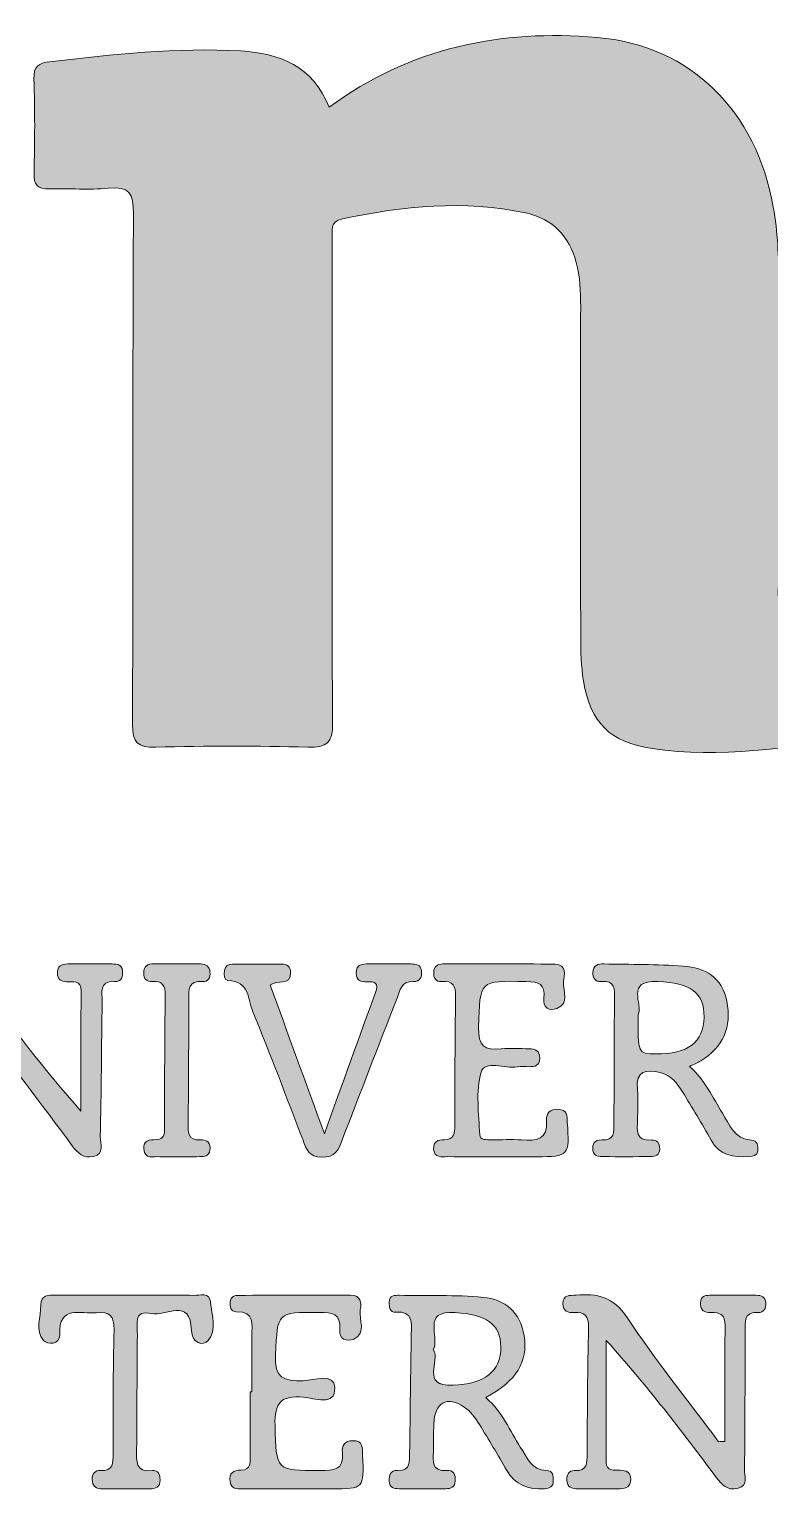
# Model space of a CAD drawing. Header units: centimetres. Extents: x 104.06 to 109.01, y 142.57 to 143.76.
# Drawn here: x 107.689 to 108.143, y 142.619 to 143.515 of the extents above; entities that cross this region are included whole.
import ezdxf

# ---------------------------------------------------------------- set-up
doc = ezdxf.new("R2010")
doc.units = ezdxf.units.CM
doc.header["$MEASUREMENT"] = 0
doc.layers.add('Capa 1', color=7, linetype='Continuous')

# ---------------------------------------------------------------- blocks, each defined once
blk = doc.blocks.new('block 6')
at = {"layer": 'Capa 1', "true_color": 0x000001}
h = blk.add_hatch(color=178, dxfattribs=at)
h.dxf.hatch_style = 2
edge = h.paths.add_edge_path()
edge.add_spline(control_points=[(107.87267, 143.46713), (107.92269, 143.50391), (107.97815, 143.51492), (108.03691, 143.50988), (108.09437, 143.50494), (108.13439, 143.46501), (108.14488, 143.40589), (108.14757, 143.39074), (108.14823, 143.37553), (108.14822, 143.3602), (108.14817, 143.29661), (108.14843, 143.23301), (108.14795, 143.16943), (108.14788, 143.15931), (108.15065, 143.15605), (108.16066, 143.15686), (108.17111, 143.1577), (108.1817, 143.15661), (108.19219, 143.15718), (108.19999, 143.1576), (108.2019, 143.15446), (108.20172, 143.14717), (108.2013, 143.12806), (108.20155, 143.10891), (108.20161, 143.08979), (108.20163, 143.0848), (108.20192, 143.08055), (108.19483, 143.07982), (108.15353, 143.07559), (108.11239, 143.06769), (108.07064, 143.07417), (108.04473, 143.07821), (108.03295, 143.08967), (108.02854, 143.11567), (108.02704, 143.12456), (108.02688, 143.13375), (108.02685, 143.14281), (108.02671, 143.21022), (108.02673, 143.27763), (108.02682, 143.34505), (108.02684, 143.35419), (108.0265, 143.36324), (108.02407, 143.37207), (108.01968, 143.38811), (108.00997, 143.39876), (107.99318, 143.40236), (107.95543, 143.41044), (107.91813, 143.4066), (107.88086, 143.39877), (107.8729, 143.3971), (107.87459, 143.39161), (107.87459, 143.3867), (107.8745, 143.35036), (107.87455, 143.31403), (107.87455, 143.27769), (107.87455, 143.21505), (107.87419, 143.15242), (107.87483, 143.08977), (107.87498, 143.07757), (107.87127, 143.07478), (107.85967, 143.07508), (107.82862, 143.07588), (107.79753, 143.07584), (107.76645, 143.07509), (107.7553, 143.07482), (107.75209, 143.0776), (107.75213, 143.08919), (107.75263, 143.19343), (107.7522, 143.29766), (107.75273, 143.40189), (107.75278, 143.41423), (107.75031, 143.41897), (107.73727, 143.41752), (107.72546, 143.41621), (107.71337, 143.41762), (107.70144, 143.41711), (107.69379, 143.41679), (107.69164, 143.41966), (107.69181, 143.42705), (107.69227, 143.44617), (107.69244, 143.46532), (107.69175, 143.48441), (107.69146, 143.4922), (107.69472, 143.49425), (107.70131, 143.49499), (107.74028, 143.49938), (107.77924, 143.50393), (107.81854, 143.50159), (107.84228, 143.50018), (107.86265, 143.49252), (107.87267, 143.46713)], knot_values=[0, 0, 0, 0, 1, 1, 1, 2, 2, 2, 3, 3, 3, 4, 4, 4, 5, 5, 5, 6, 6, 6, 7, 7, 7, 8, 8, 8, 9, 9, 9, 10, 10, 10, 11, 11, 11, 12, 12, 12, 13, 13, 13, 14, 14, 14, 15, 15, 15, 16, 16, 16, 17, 17, 17, 18, 18, 18, 19, 19, 19, 20, 20, 20, 21, 21, 21, 22, 22, 22, 23, 23, 23, 24, 24, 24, 25, 25, 25, 26, 26, 26, 27, 27, 27, 28, 28, 28, 29, 29, 29, 30, 30, 30, 30], degree=3, periodic=1)
at = {"layer": 'Capa 1', "true_color": 0x0893c0}
h = blk.add_hatch(color=142, dxfattribs=at)
h.dxf.hatch_style = 2
edge = h.paths.add_edge_path()
edge.add_spline(control_points=[(107.6485, 142.9143), (107.6485, 142.89098), (107.64863, 142.86767), (107.64843, 142.84434), (107.64837, 142.83843), (107.64873, 142.83375), (107.6565, 142.8344), (107.66016, 142.83471), (107.66309, 142.8337), (107.66308, 142.82908), (107.66308, 142.82406), (107.65955, 142.82416), (107.65615, 142.82416), (107.64756, 142.82408), (107.63896, 142.82406), (107.63034, 142.82416), (107.62748, 142.82419), (107.62442, 142.82437), (107.6241, 142.8283), (107.62383, 142.83153), (107.625, 142.83438), (107.62855, 142.83426), (107.6373, 142.83396), (107.63692, 142.83968), (107.63692, 142.84571), (107.63693, 142.87057), (107.63692, 142.8954), (107.63738, 142.92025), (107.63751, 142.92749), (107.63686, 142.93257), (107.62773, 142.93139), (107.62339, 142.93085), (107.62178, 142.93356), (107.62214, 142.9376), (107.62244, 142.94126), (107.62493, 142.94207), (107.62811, 142.94221), (107.64055, 142.94275), (107.65134, 142.94282), (107.66001, 142.92979), (107.67796, 142.90292), (107.69819, 142.87757), (107.7206, 142.85209), (107.7206, 142.87658), (107.72054, 142.90107), (107.72065, 142.92556), (107.72067, 142.93257), (107.71565, 142.93108), (107.71163, 142.93132), (107.70832, 142.93152), (107.7063, 142.93281), (107.70616, 142.93643), (107.706, 142.94088), (107.70861, 142.94221), (107.71247, 142.94221), (107.72153, 142.94223), (107.73062, 142.94225), (107.73969, 142.94221), (107.74262, 142.94218), (107.74565, 142.94196), (107.74603, 142.93809), (107.7464, 142.93442), (107.74568, 142.9312), (107.741, 142.93137), (107.73135, 142.93173), (107.73373, 142.92458), (107.73364, 142.91936), (107.73315, 142.89166), (107.73303, 142.86395), (107.73241, 142.83624), (107.73232, 142.83213), (107.73533, 142.82606), (107.72824, 142.82431), (107.72219, 142.82283), (107.71861, 142.82634), (107.71522, 142.83088), (107.69609, 142.85653), (107.67676, 142.88206), (107.6575, 142.90761), (107.65555, 142.91019), (107.65349, 142.91273), (107.65148, 142.91528), (107.6505, 142.91497), (107.64951, 142.91463), (107.6485, 142.9143)], knot_values=[0, 0, 0, 0, 1, 1, 1, 2, 2, 2, 3, 3, 3, 4, 4, 4, 5, 5, 5, 6, 6, 6, 7, 7, 7, 8, 8, 8, 9, 9, 9, 10, 10, 10, 11, 11, 11, 12, 12, 12, 13, 13, 13, 14, 14, 14, 15, 15, 15, 16, 16, 16, 17, 17, 17, 18, 18, 18, 19, 19, 19, 20, 20, 20, 21, 21, 21, 22, 22, 22, 23, 23, 23, 24, 24, 24, 25, 25, 25, 26, 26, 26, 27, 27, 27, 28, 28, 28, 28], degree=3, periodic=1)
at = {"layer": 'Capa 1', "true_color": 0x0394c0}
h = blk.add_hatch(color=142, dxfattribs=at)
h.dxf.hatch_style = 2
edge = h.paths.add_edge_path()
edge.add_spline(control_points=[(107.77898, 142.82408), (107.77565, 142.82408), (107.77229, 142.82383), (107.76899, 142.82414), (107.76517, 142.82451), (107.75956, 142.82219), (107.75901, 142.82889), (107.75853, 142.83438), (107.76284, 142.83441), (107.76679, 142.83461), (107.77259, 142.8349), (107.7717, 142.83935), (107.77172, 142.84302), (107.77189, 142.86969), (107.77186, 142.89637), (107.77223, 142.92304), (107.77232, 142.92911), (107.77055, 142.9319), (107.76426, 142.93142), (107.76079, 142.93114), (107.75905, 142.93322), (107.75901, 142.93663), (107.75895, 142.94097), (107.76151, 142.94231), (107.76543, 142.94228), (107.77495, 142.9422), (107.78448, 142.94225), (107.794, 142.94224), (107.79734, 142.94221), (107.79935, 142.94065), (107.79966, 142.93721), (107.79998, 142.93384), (107.79856, 142.93119), (107.79511, 142.93147), (107.78613, 142.93222), (107.7867, 142.92638), (107.78669, 142.92042), (107.78664, 142.8952), (107.78652, 142.86992), (107.78629, 142.84469), (107.78621, 142.8391), (107.78588, 142.83393), (107.79392, 142.8344), (107.79804, 142.83463), (107.80006, 142.83235), (107.79962, 142.82817), (107.79919, 142.82426), (107.79607, 142.82426), (107.79326, 142.82417), (107.78849, 142.82404), (107.78374, 142.82414), (107.77896, 142.82414), (107.77898, 142.82411), (107.77898, 142.82409), (107.77898, 142.82408)], knot_values=[0, 0, 0, 0, 1, 1, 1, 2, 2, 2, 3, 3, 3, 4, 4, 4, 5, 5, 5, 6, 6, 6, 7, 7, 7, 8, 8, 8, 9, 9, 9, 10, 10, 10, 11, 11, 11, 12, 12, 12, 13, 13, 13, 14, 14, 14, 15, 15, 15, 16, 16, 16, 17, 17, 17, 18, 18, 18, 18], degree=3, periodic=1)
h = blk.add_hatch(color=142, dxfattribs=at)
h.dxf.hatch_style = 2
edge = h.paths.add_edge_path()
edge.add_spline(control_points=[(107.83655, 142.92917), (107.84733, 142.89967), (107.85788, 142.87079), (107.86981, 142.83816), (107.88117, 142.86966), (107.89106, 142.89726), (107.90109, 142.92481), (107.90307, 142.93026), (107.90082, 142.93162), (107.8959, 142.93132), (107.89223, 142.93112), (107.88928, 142.93182), (107.88928, 142.93656), (107.88928, 142.9422), (107.89308, 142.94228), (107.89709, 142.94226), (107.90569, 142.94223), (107.91428, 142.94229), (107.92288, 142.94221), (107.92579, 142.94218), (107.92879, 142.94193), (107.92924, 142.93807), (107.92969, 142.93424), (107.92867, 142.93118), (107.92413, 142.9314), (107.91675, 142.93179), (107.91613, 142.92598), (107.91429, 142.92122), (107.90308, 142.89231), (107.89178, 142.86344), (107.88071, 142.83446), (107.87839, 142.82837), (107.87645, 142.82357), (107.86809, 142.82382), (107.86035, 142.82402), (107.85876, 142.82866), (107.85666, 142.83416), (107.8466, 142.86045), (107.83672, 142.88682), (107.82594, 142.91282), (107.82287, 142.92024), (107.82398, 142.932), (107.81061, 142.93203), (107.80848, 142.93203), (107.80813, 142.93576), (107.80849, 142.93818), (107.80893, 142.94096), (107.81081, 142.94214), (107.81352, 142.94214), (107.82356, 142.94217), (107.83358, 142.94221), (107.84362, 142.94218), (107.84695, 142.94217), (107.84894, 142.94061), (107.84901, 142.93703), (107.84917, 142.928), (107.8407, 142.93332), (107.83655, 142.92917)], knot_values=[0, 0, 0, 0, 1, 1, 1, 2, 2, 2, 3, 3, 3, 4, 4, 4, 5, 5, 5, 6, 6, 6, 7, 7, 7, 8, 8, 8, 9, 9, 9, 10, 10, 10, 11, 11, 11, 12, 12, 12, 13, 13, 13, 14, 14, 14, 15, 15, 15, 16, 16, 16, 17, 17, 17, 18, 18, 18, 19, 19, 19, 19], degree=3, periodic=1)
h = blk.add_hatch(color=142, dxfattribs=at)
h.dxf.hatch_style = 2
edge = h.paths.add_edge_path()
edge.add_spline(control_points=[(107.97676, 142.82409), (107.96625, 142.82409), (107.95573, 142.824), (107.94522, 142.82416), (107.94168, 142.82422), (107.93696, 142.82302), (107.93671, 142.82896), (107.93653, 142.83339), (107.93941, 142.83457), (107.94323, 142.83454), (107.94942, 142.8345), (107.94965, 142.83866), (107.94966, 142.84332), (107.94974, 142.86959), (107.94974, 142.89589), (107.95018, 142.92219), (107.95029, 142.92875), (107.94875, 142.9321), (107.94155, 142.93149), (107.93809, 142.93119), (107.93655, 142.93376), (107.93674, 142.93712), (107.93694, 142.94051), (107.93885, 142.94223), (107.94227, 142.94223), (107.9652, 142.9422), (107.98815, 142.94239), (108.0111, 142.94206), (108.01865, 142.94195), (108.01679, 142.93532), (108.01638, 142.93117), (108.01581, 142.92562), (108.02033, 142.91807), (108.0123, 142.91492), (108.00762, 142.91309), (108.00348, 142.91529), (108.00421, 142.92127), (108.00523, 142.92985), (108.00119, 142.93135), (107.99349, 142.93149), (107.96448, 142.93196), (107.96509, 142.9322), (107.96429, 142.9033), (107.96398, 142.892), (107.96781, 142.88897), (107.97813, 142.89019), (107.98379, 142.89087), (107.98959, 142.89028), (107.99533, 142.89027), (107.99917, 142.89027), (108.0017, 142.88903), (108.00177, 142.88454), (108.0018, 142.87976), (107.99875, 142.87927), (107.99517, 142.87927), (107.99277, 142.87927), (107.99034, 142.87958), (107.98802, 142.87918), (107.98036, 142.87789), (107.96801, 142.8835), (107.9658, 142.87596), (107.96235, 142.86408), (107.96449, 142.85045), (107.96493, 142.83759), (107.96503, 142.83409), (107.9692, 142.83457), (107.97195, 142.83453), (107.97816, 142.83441), (107.98439, 142.83483), (107.99058, 142.8344), (107.99956, 142.83378), (108.00694, 142.83434), (108.00595, 142.84645), (108.00557, 142.85105), (108.00816, 142.85326), (108.01304, 142.85315), (108.01877, 142.85298), (108.01836, 142.84921), (108.01863, 142.84527), (108.02005, 142.82474), (108.01951, 142.82409), (107.99969, 142.82408), (107.99205, 142.82409), (107.9844, 142.82409), (107.97676, 142.82409)], knot_values=[0, 0, 0, 0, 1, 1, 1, 2, 2, 2, 3, 3, 3, 4, 4, 4, 5, 5, 5, 6, 6, 6, 7, 7, 7, 8, 8, 8, 9, 9, 9, 10, 10, 10, 11, 11, 11, 12, 12, 12, 13, 13, 13, 14, 14, 14, 15, 15, 15, 16, 16, 16, 17, 17, 17, 18, 18, 18, 19, 19, 19, 20, 20, 20, 21, 21, 21, 22, 22, 22, 23, 23, 23, 24, 24, 24, 25, 25, 25, 26, 26, 26, 27, 27, 27, 28, 28, 28, 28], degree=3, periodic=1)
at = {"layer": 'Capa 1', "true_color": 0x0893c0}
h = blk.add_hatch(color=142, dxfattribs=at)
h.dxf.hatch_style = 2
edge = h.paths.add_edge_path()
edge.add_spline(control_points=[(108.09361, 142.87944), (108.10317, 142.87099), (108.10769, 142.86047), (108.11367, 142.85089), (108.11806, 142.84381), (108.12085, 142.83489), (108.13153, 142.83422), (108.13513, 142.834), (108.13568, 142.83085), (108.13533, 142.82779), (108.13497, 142.82462), (108.13239, 142.8244), (108.13007, 142.82423), (108.12058, 142.82352), (108.11208, 142.82473), (108.10678, 142.83428), (108.10123, 142.84428), (108.09516, 142.85397), (108.08924, 142.86378), (108.08599, 142.86918), (108.08221, 142.87421), (108.07564, 142.87568), (108.06718, 142.87755), (108.0603, 142.87723), (108.06163, 142.86522), (108.06232, 142.85911), (108.06171, 142.85284), (108.06164, 142.84663), (108.06157, 142.84049), (108.06012, 142.83359), (108.0702, 142.8343), (108.07358, 142.83456), (108.07529, 142.83224), (108.07529, 142.82887), (108.07531, 142.82494), (108.07246, 142.82429), (108.06952, 142.82425), (108.05998, 142.8241), (108.05045, 142.82409), (108.04091, 142.8242), (108.03816, 142.82423), (108.0349, 142.82403), (108.0343, 142.82793), (108.03369, 142.832), (108.03544, 142.83462), (108.0397, 142.83438), (108.04792, 142.83391), (108.0472, 142.83946), (108.04722, 142.84481), (108.04727, 142.87009), (108.04734, 142.89538), (108.04755, 142.92063), (108.04761, 142.92667), (108.04819, 142.9324), (108.03922, 142.9315), (108.03578, 142.93115), (108.03415, 142.93361), (108.03426, 142.93698), (108.03442, 142.94144), (108.03739, 142.94235), (108.0411, 142.94225), (108.0573, 142.94186), (108.07353, 142.94206), (108.08967, 142.94091), (108.103, 142.93995), (108.11351, 142.93401), (108.1164, 142.91945), (108.11955, 142.90357), (108.11402, 142.89098), (108.10043, 142.88294), (108.09849, 142.88179), (108.09643, 142.88087), (108.09361, 142.87944)], knot_values=[0, 0, 0, 0, 1, 1, 1, 2, 2, 2, 3, 3, 3, 4, 4, 4, 5, 5, 5, 6, 6, 6, 7, 7, 7, 8, 8, 8, 9, 9, 9, 10, 10, 10, 11, 11, 11, 12, 12, 12, 13, 13, 13, 14, 14, 14, 15, 15, 15, 16, 16, 16, 17, 17, 17, 18, 18, 18, 19, 19, 19, 20, 20, 20, 21, 21, 21, 22, 22, 22, 23, 23, 23, 24, 24, 24, 24], degree=3, periodic=1)
edge = h.paths.add_edge_path()
edge.add_spline(control_points=[(108.06198, 142.91097), (108.06187, 142.88723), (108.06187, 142.88723), (108.0728, 142.8871), (108.09258, 142.88685), (108.10223, 142.89418), (108.10242, 142.90965), (108.1026, 142.92485), (108.0942, 142.93055), (108.07407, 142.93149), (108.05401, 142.93242), (108.06523, 142.91741), (108.06198, 142.91097)], knot_values=[0, 0, 0, 0, 1, 1, 1, 2, 2, 2, 3, 3, 3, 4, 4, 4, 4], degree=3, periodic=1)
at = {"layer": 'Capa 1', "true_color": 0x0394c0}
h = blk.add_hatch(color=142, dxfattribs=at)
h.dxf.hatch_style = 2
edge = h.paths.add_edge_path()
edge.add_spline(control_points=[(107.74809, 142.73928), (107.76196, 142.73928), (107.77582, 142.73942), (107.78968, 142.73918), (107.79351, 142.73912), (107.79954, 142.7413), (107.80004, 142.73491), (107.80067, 142.72703), (107.80406, 142.71782), (107.79857, 142.7115), (107.79549, 142.70797), (107.78847, 142.70956), (107.78828, 142.71767), (107.78778, 142.73838), (107.77217, 142.72605), (107.76373, 142.72806), (107.75259, 142.73074), (107.75525, 142.72088), (107.75518, 142.71482), (107.75488, 142.69141), (107.75494, 142.66799), (107.75471, 142.64456), (107.75465, 142.63768), (107.75372, 142.6307), (107.76433, 142.63177), (107.7679, 142.63215), (107.76902, 142.62945), (107.76909, 142.62615), (107.76917, 142.62157), (107.76641, 142.62062), (107.76264, 142.62064), (107.75309, 142.62067), (107.74352, 142.62068), (107.73398, 142.62065), (107.73006, 142.62063), (107.72749, 142.62205), (107.72744, 142.62635), (107.7274, 142.62974), (107.7291, 142.63206), (107.73252, 142.63185), (107.7406, 142.63137), (107.74023, 142.63663), (107.74024, 142.64217), (107.7403, 142.66751), (107.74023, 142.69284), (107.74083, 142.71817), (107.74102, 142.72651), (107.73802, 142.72946), (107.73008, 142.72852), (107.7205, 142.72739), (107.70683, 142.73397), (107.70755, 142.71481), (107.70775, 142.709), (107.69999, 142.70883), (107.69768, 142.71147), (107.6922, 142.71769), (107.69603, 142.7259), (107.69599, 142.7333), (107.69592, 142.73957), (107.7007, 142.73929), (107.7051, 142.73928), (107.71942, 142.73925), (107.73375, 142.73927), (107.74809, 142.73928)], knot_values=[0, 0, 0, 0, 1, 1, 1, 2, 2, 2, 3, 3, 3, 4, 4, 4, 5, 5, 5, 6, 6, 6, 7, 7, 7, 8, 8, 8, 9, 9, 9, 10, 10, 10, 11, 11, 11, 12, 12, 12, 13, 13, 13, 14, 14, 14, 15, 15, 15, 16, 16, 16, 17, 17, 17, 18, 18, 18, 19, 19, 19, 20, 20, 20, 21, 21, 21, 21], degree=3, periodic=1)
h = blk.add_hatch(color=142, dxfattribs=at)
h.dxf.hatch_style = 2
edge = h.paths.add_edge_path()
edge.add_spline(control_points=[(108.11524, 142.64967), (108.11524, 142.67332), (108.11508, 142.69697), (108.11534, 142.72063), (108.11542, 142.72722), (108.11233, 142.72887), (108.10662, 142.72859), (108.10277, 142.72842), (108.10018, 142.73002), (108.1002, 142.73436), (108.10025, 142.7393), (108.10381, 142.73923), (108.1072, 142.73923), (108.11628, 142.73928), (108.12537, 142.73922), (108.13442, 142.73922), (108.13763, 142.73922), (108.13999, 142.73819), (108.14024, 142.73453), (108.14048, 142.73119), (108.13919, 142.72852), (108.13569, 142.72871), (108.12661, 142.72915), (108.12761, 142.723), (108.12761, 142.71724), (108.12756, 142.68906), (108.12757, 142.66087), (108.12722, 142.63271), (108.12717, 142.62857), (108.12996, 142.62256), (108.12282, 142.62089), (108.11672, 142.61944), (108.11331, 142.62303), (108.10992, 142.62757), (108.08888, 142.65579), (108.06759, 142.68385), (108.04247, 142.7116), (108.04247, 142.68674), (108.0424, 142.6619), (108.04252, 142.63705), (108.04256, 142.6313), (108.04721, 142.63209), (108.05093, 142.632), (108.05471, 142.6319), (108.05755, 142.63085), (108.05751, 142.62641), (108.05747, 142.62211), (108.05481, 142.62068), (108.05096, 142.62068), (108.04236, 142.62069), (108.03377, 142.62067), (108.02517, 142.62068), (108.02154, 142.62068), (108.0185, 142.62144), (108.01839, 142.62601), (108.01829, 142.62935), (108.01956, 142.6319), (108.02308, 142.63177), (108.03108, 142.63146), (108.03074, 142.63666), (108.03078, 142.64218), (108.03094, 142.66797), (108.03104, 142.69376), (108.03167, 142.71954), (108.03184, 142.72658), (108.02943, 142.72909), (108.02269, 142.72865), (108.01914, 142.72841), (108.01601, 142.72936), (108.01595, 142.73401), (108.01585, 142.74006), (108.02034, 142.73891), (108.02396, 142.73928), (108.03694, 142.74059), (108.04684, 142.7383), (108.05525, 142.72564), (108.07265, 142.69942), (108.09246, 142.67479), (108.11127, 142.64952), (108.1126, 142.64956), (108.11392, 142.64962), (108.11524, 142.64967)], knot_values=[0, 0, 0, 0, 1, 1, 1, 2, 2, 2, 3, 3, 3, 4, 4, 4, 5, 5, 5, 6, 6, 6, 7, 7, 7, 8, 8, 8, 9, 9, 9, 10, 10, 10, 11, 11, 11, 12, 12, 12, 13, 13, 13, 14, 14, 14, 15, 15, 15, 16, 16, 16, 17, 17, 17, 18, 18, 18, 19, 19, 19, 20, 20, 20, 21, 21, 21, 22, 22, 22, 23, 23, 23, 24, 24, 24, 25, 25, 25, 26, 26, 26, 27, 27, 27, 27], degree=3, periodic=1)
h = blk.add_hatch(color=142, dxfattribs=at)
h.dxf.hatch_style = 2
edge = h.paths.add_edge_path()
edge.add_spline(control_points=[(107.82525, 142.67996), (107.82525, 142.69141), (107.82523, 142.70285), (107.82525, 142.71431), (107.82527, 142.72125), (107.82743, 142.7293), (107.81579, 142.72907), (107.81225, 142.72899), (107.81167, 142.7324), (107.81203, 142.73548), (107.81237, 142.7385), (107.81466, 142.73917), (107.81712, 142.73917), (107.84003, 142.73923), (107.86294, 142.7392), (107.88584, 142.73923), (107.89233, 142.73923), (107.89249, 142.73452), (107.89179, 142.73029), (107.89078, 142.72421), (107.89583, 142.71622), (107.88774, 142.71242), (107.8837, 142.71053), (107.87855, 142.71217), (107.87914, 142.71829), (107.8801, 142.72828), (107.87436, 142.72856), (107.86685, 142.72863), (107.84024, 142.72884), (107.84121, 142.72899), (107.83977, 142.70282), (107.83896, 142.68838), (107.84486, 142.68656), (107.85682, 142.68687), (107.86344, 142.68704), (107.87591, 142.69204), (107.87615, 142.68263), (107.87647, 142.67078), (107.86341, 142.67627), (107.85693, 142.67678), (107.84305, 142.67788), (107.83911, 142.67343), (107.83952, 142.65957), (107.84034, 142.63169), (107.83951, 142.63181), (107.86737, 142.63192), (107.8752, 142.63195), (107.88201, 142.63184), (107.88083, 142.64275), (107.88037, 142.64697), (107.88184, 142.65007), (107.88711, 142.65013), (107.89383, 142.65018), (107.89301, 142.64568), (107.89318, 142.64135), (107.89407, 142.62064), (107.8941, 142.62064), (107.87402, 142.62062), (107.85635, 142.62062), (107.8387, 142.62055), (107.82104, 142.62069), (107.81748, 142.62072), (107.81292, 142.6196), (107.812, 142.62513), (107.81117, 142.63013), (107.81395, 142.63203), (107.81854, 142.63209), (107.8253, 142.63217), (107.82416, 142.63725), (107.82421, 142.64135), (107.82432, 142.65423), (107.82425, 142.66711), (107.82425, 142.67999), (107.82459, 142.67996), (107.82492, 142.67996), (107.82525, 142.67996)], knot_values=[0, 0, 0, 0, 1, 1, 1, 2, 2, 2, 3, 3, 3, 4, 4, 4, 5, 5, 5, 6, 6, 6, 7, 7, 7, 8, 8, 8, 9, 9, 9, 10, 10, 10, 11, 11, 11, 12, 12, 12, 13, 13, 13, 14, 14, 14, 15, 15, 15, 16, 16, 16, 17, 17, 17, 18, 18, 18, 19, 19, 19, 20, 20, 20, 21, 21, 21, 22, 22, 22, 23, 23, 23, 24, 24, 24, 25, 25, 25, 25], degree=3, periodic=1)
at = {"layer": 'Capa 1', "true_color": 0x0893c0}
h = blk.add_hatch(color=142, dxfattribs=at)
h.dxf.hatch_style = 2
edge = h.paths.add_edge_path()
edge.add_spline(control_points=[(107.96869, 142.67656), (107.97901, 142.66748), (107.98342, 142.65619), (107.98983, 142.64621), (107.99386, 142.63997), (107.99643, 142.63206), (108.00598, 142.63184), (108.00988, 142.63172), (108.01005, 142.62859), (108.01006, 142.62562), (108.01008, 142.62188), (108.00784, 142.62091), (108.00457, 142.62068), (107.99471, 142.61998), (107.98678, 142.62293), (107.98158, 142.63182), (107.97605, 142.64127), (107.97059, 142.6508), (107.96472, 142.66005), (107.96221, 142.66401), (107.95929, 142.66818), (107.95551, 142.67075), (107.94495, 142.67788), (107.93726, 142.67344), (107.93681, 142.66044), (107.93662, 142.65471), (107.93665, 142.649), (107.93653, 142.64326), (107.9364, 142.6375), (107.93535, 142.63123), (107.94458, 142.63189), (107.94898, 142.63222), (107.95024, 142.62934), (107.94999, 142.62542), (107.94977, 142.62168), (107.94728, 142.62072), (107.94417, 142.62072), (107.93463, 142.62067), (107.92509, 142.62066), (107.91555, 142.6207), (107.91254, 142.62072), (107.90978, 142.62131), (107.90953, 142.62514), (107.90929, 142.62891), (107.9102, 142.63202), (107.91468, 142.6319), (107.923, 142.63167), (107.92188, 142.63754), (107.92197, 142.6427), (107.92232, 142.66702), (107.92266, 142.69133), (107.923, 142.71567), (107.9231, 142.72235), (107.9243, 142.72965), (107.91354, 142.72888), (107.9098, 142.72863), (107.90942, 142.73208), (107.90952, 142.73507), (107.90966, 142.73917), (107.91271, 142.73926), (107.9156, 142.73922), (107.93274, 142.73894), (107.95, 142.73954), (107.96703, 142.73795), (107.9804, 142.7367), (107.98995, 142.72885), (107.99217, 142.71447), (107.99461, 142.69836), (107.98778, 142.68705), (107.96869, 142.67656)], knot_values=[0, 0, 0, 0, 1, 1, 1, 2, 2, 2, 3, 3, 3, 4, 4, 4, 5, 5, 5, 6, 6, 6, 7, 7, 7, 8, 8, 8, 9, 9, 9, 10, 10, 10, 11, 11, 11, 12, 12, 12, 13, 13, 13, 14, 14, 14, 15, 15, 15, 16, 16, 16, 17, 17, 17, 18, 18, 18, 19, 19, 19, 20, 20, 20, 21, 21, 21, 22, 22, 22, 23, 23, 23, 23], degree=3, periodic=1)
edge = h.paths.add_edge_path()
edge.add_spline(control_points=[(107.93652, 142.70594), (107.94122, 142.69893), (107.92824, 142.68338), (107.9486, 142.68413), (107.96769, 142.68481), (107.97809, 142.69255), (107.97792, 142.70763), (107.97778, 142.72157), (107.96898, 142.72744), (107.94993, 142.72863), (107.92888, 142.72998), (107.94081, 142.71394), (107.93652, 142.70594)], knot_values=[0, 0, 0, 0, 1, 1, 1, 2, 2, 2, 3, 3, 3, 4, 4, 4, 4], degree=3, periodic=1)
at = {"layer": 'Capa 1', "lineweight": 0}
for points, knots in [([(107.87267, 143.46713), (107.92269, 143.50391), (107.97815, 143.51492), (108.03691, 143.50988), (108.09437, 143.50494), (108.13439, 143.46501), (108.14488, 143.40589), (108.14757, 143.39074), (108.14823, 143.37553), (108.14822, 143.3602), (108.14817, 143.29661), (108.14843, 143.23301), (108.14795, 143.16943), (108.14788, 143.15931), (108.15065, 143.15605), (108.16066, 143.15686), (108.17111, 143.1577), (108.1817, 143.15661), (108.19219, 143.15718), (108.19999, 143.1576), (108.2019, 143.15446), (108.20172, 143.14717), (108.2013, 143.12806), (108.20155, 143.10891), (108.20161, 143.08979), (108.20163, 143.0848), (108.20192, 143.08055), (108.19483, 143.07982), (108.15353, 143.07559), (108.11239, 143.06769), (108.07064, 143.07417), (108.04473, 143.07821), (108.03295, 143.08967), (108.02854, 143.11567), (108.02704, 143.12456), (108.02688, 143.13375), (108.02685, 143.14281), (108.02671, 143.21022), (108.02673, 143.27763), (108.02682, 143.34505), (108.02684, 143.35419), (108.0265, 143.36324), (108.02407, 143.37207), (108.01968, 143.38811), (108.00997, 143.39876), (107.99318, 143.40236), (107.95543, 143.41044), (107.91813, 143.4066), (107.88086, 143.39877), (107.8729, 143.3971), (107.87459, 143.39161), (107.87459, 143.3867), (107.8745, 143.35036), (107.87455, 143.31403), (107.87455, 143.27769), (107.87455, 143.21505), (107.87419, 143.15242), (107.87483, 143.08977), (107.87498, 143.07757), (107.87127, 143.07478), (107.85967, 143.07508), (107.82862, 143.07588), (107.79753, 143.07584), (107.76645, 143.07509), (107.7553, 143.07482), (107.75209, 143.0776), (107.75213, 143.08919), (107.75263, 143.19343), (107.7522, 143.29766), (107.75273, 143.40189), (107.75278, 143.41423), (107.75031, 143.41897), (107.73727, 143.41752), (107.72546, 143.41621), (107.71337, 143.41762), (107.70144, 143.41711), (107.69379, 143.41679), (107.69164, 143.41966), (107.69181, 143.42705), (107.69227, 143.44617), (107.69244, 143.46532), (107.69175, 143.48441), (107.69146, 143.4922), (107.69472, 143.49425), (107.70131, 143.49499), (107.74028, 143.49938), (107.77924, 143.50393), (107.81854, 143.50159), (107.84228, 143.50018), (107.86265, 143.49252), (107.87267, 143.46713)], [0, 0, 0, 0, 1, 1, 1, 2, 2, 2, 3, 3, 3, 4, 4, 4, 5, 5, 5, 6, 6, 6, 7, 7, 7, 8, 8, 8, 9, 9, 9, 10, 10, 10, 11, 11, 11, 12, 12, 12, 13, 13, 13, 14, 14, 14, 15, 15, 15, 16, 16, 16, 17, 17, 17, 18, 18, 18, 19, 19, 19, 20, 20, 20, 21, 21, 21, 22, 22, 22, 23, 23, 23, 24, 24, 24, 25, 25, 25, 26, 26, 26, 27, 27, 27, 28, 28, 28, 29, 29, 29, 30, 30, 30, 30]), ([(107.6485, 142.9143), (107.6485, 142.89098), (107.64863, 142.86767), (107.64843, 142.84434), (107.64837, 142.83843), (107.64873, 142.83375), (107.6565, 142.8344), (107.66016, 142.83471), (107.66309, 142.8337), (107.66308, 142.82908), (107.66308, 142.82406), (107.65955, 142.82416), (107.65615, 142.82416), (107.64756, 142.82408), (107.63896, 142.82406), (107.63034, 142.82416), (107.62748, 142.82419), (107.62442, 142.82437), (107.6241, 142.8283), (107.62383, 142.83153), (107.625, 142.83438), (107.62855, 142.83426), (107.6373, 142.83396), (107.63692, 142.83968), (107.63692, 142.84571), (107.63693, 142.87057), (107.63692, 142.8954), (107.63738, 142.92025), (107.63751, 142.92749), (107.63686, 142.93257), (107.62773, 142.93139), (107.62339, 142.93085), (107.62178, 142.93356), (107.62214, 142.9376), (107.62244, 142.94126), (107.62493, 142.94207), (107.62811, 142.94221), (107.64055, 142.94275), (107.65134, 142.94282), (107.66001, 142.92979), (107.67796, 142.90292), (107.69819, 142.87757), (107.7206, 142.85209), (107.7206, 142.87658), (107.72054, 142.90107), (107.72065, 142.92556), (107.72067, 142.93257), (107.71565, 142.93108), (107.71163, 142.93132), (107.70832, 142.93152), (107.7063, 142.93281), (107.70616, 142.93643), (107.706, 142.94088), (107.70861, 142.94221), (107.71247, 142.94221), (107.72153, 142.94223), (107.73062, 142.94225), (107.73969, 142.94221), (107.74262, 142.94218), (107.74565, 142.94196), (107.74603, 142.93809), (107.7464, 142.93442), (107.74568, 142.9312), (107.741, 142.93137), (107.73135, 142.93173), (107.73373, 142.92458), (107.73364, 142.91936), (107.73315, 142.89166), (107.73303, 142.86395), (107.73241, 142.83624), (107.73232, 142.83213), (107.73533, 142.82606), (107.72824, 142.82431), (107.72219, 142.82283), (107.71861, 142.82634), (107.71522, 142.83088), (107.69609, 142.85653), (107.67676, 142.88206), (107.6575, 142.90761), (107.65555, 142.91019), (107.65349, 142.91273), (107.65148, 142.91528), (107.6505, 142.91497), (107.64951, 142.91463), (107.6485, 142.9143)], [0, 0, 0, 0, 1, 1, 1, 2, 2, 2, 3, 3, 3, 4, 4, 4, 5, 5, 5, 6, 6, 6, 7, 7, 7, 8, 8, 8, 9, 9, 9, 10, 10, 10, 11, 11, 11, 12, 12, 12, 13, 13, 13, 14, 14, 14, 15, 15, 15, 16, 16, 16, 17, 17, 17, 18, 18, 18, 19, 19, 19, 20, 20, 20, 21, 21, 21, 22, 22, 22, 23, 23, 23, 24, 24, 24, 25, 25, 25, 26, 26, 26, 27, 27, 27, 28, 28, 28, 28]), ([(107.77898, 142.82408), (107.77565, 142.82408), (107.77229, 142.82383), (107.76899, 142.82414), (107.76517, 142.82451), (107.75956, 142.82219), (107.75901, 142.82889), (107.75853, 142.83438), (107.76284, 142.83441), (107.76679, 142.83461), (107.77259, 142.8349), (107.7717, 142.83935), (107.77172, 142.84302), (107.77189, 142.86969), (107.77186, 142.89637), (107.77223, 142.92304), (107.77232, 142.92911), (107.77055, 142.9319), (107.76426, 142.93142), (107.76079, 142.93114), (107.75905, 142.93322), (107.75901, 142.93663), (107.75895, 142.94097), (107.76151, 142.94231), (107.76543, 142.94228), (107.77495, 142.9422), (107.78448, 142.94225), (107.794, 142.94224), (107.79734, 142.94221), (107.79935, 142.94065), (107.79966, 142.93721), (107.79998, 142.93384), (107.79856, 142.93119), (107.79511, 142.93147), (107.78613, 142.93222), (107.7867, 142.92638), (107.78669, 142.92042), (107.78664, 142.8952), (107.78652, 142.86992), (107.78629, 142.84469), (107.78621, 142.8391), (107.78588, 142.83393), (107.79392, 142.8344), (107.79804, 142.83463), (107.80006, 142.83235), (107.79962, 142.82817), (107.79919, 142.82426), (107.79607, 142.82426), (107.79326, 142.82417), (107.78849, 142.82404), (107.78374, 142.82414), (107.77896, 142.82414), (107.77898, 142.82411), (107.77898, 142.82409), (107.77898, 142.82408)], [0, 0, 0, 0, 1, 1, 1, 2, 2, 2, 3, 3, 3, 4, 4, 4, 5, 5, 5, 6, 6, 6, 7, 7, 7, 8, 8, 8, 9, 9, 9, 10, 10, 10, 11, 11, 11, 12, 12, 12, 13, 13, 13, 14, 14, 14, 15, 15, 15, 16, 16, 16, 17, 17, 17, 18, 18, 18, 18]), ([(107.83655, 142.92917), (107.84733, 142.89967), (107.85788, 142.87079), (107.86981, 142.83816), (107.88117, 142.86966), (107.89106, 142.89726), (107.90109, 142.92481), (107.90307, 142.93026), (107.90082, 142.93162), (107.8959, 142.93132), (107.89223, 142.93112), (107.88928, 142.93182), (107.88928, 142.93656), (107.88928, 142.9422), (107.89308, 142.94228), (107.89709, 142.94226), (107.90569, 142.94223), (107.91428, 142.94229), (107.92288, 142.94221), (107.92579, 142.94218), (107.92879, 142.94193), (107.92924, 142.93807), (107.92969, 142.93424), (107.92867, 142.93118), (107.92413, 142.9314), (107.91675, 142.93179), (107.91613, 142.92598), (107.91429, 142.92122), (107.90308, 142.89231), (107.89178, 142.86344), (107.88071, 142.83446), (107.87839, 142.82837), (107.87645, 142.82357), (107.86809, 142.82382), (107.86035, 142.82402), (107.85876, 142.82866), (107.85666, 142.83416), (107.8466, 142.86045), (107.83672, 142.88682), (107.82594, 142.91282), (107.82287, 142.92024), (107.82398, 142.932), (107.81061, 142.93203), (107.80848, 142.93203), (107.80813, 142.93576), (107.80849, 142.93818), (107.80893, 142.94096), (107.81081, 142.94214), (107.81352, 142.94214), (107.82356, 142.94217), (107.83358, 142.94221), (107.84362, 142.94218), (107.84695, 142.94217), (107.84894, 142.94061), (107.84901, 142.93703), (107.84917, 142.928), (107.8407, 142.93332), (107.83655, 142.92917)], [0, 0, 0, 0, 1, 1, 1, 2, 2, 2, 3, 3, 3, 4, 4, 4, 5, 5, 5, 6, 6, 6, 7, 7, 7, 8, 8, 8, 9, 9, 9, 10, 10, 10, 11, 11, 11, 12, 12, 12, 13, 13, 13, 14, 14, 14, 15, 15, 15, 16, 16, 16, 17, 17, 17, 18, 18, 18, 19, 19, 19, 19]), ([(107.97676, 142.82409), (107.96625, 142.82409), (107.95573, 142.824), (107.94522, 142.82416), (107.94168, 142.82422), (107.93696, 142.82302), (107.93671, 142.82896), (107.93653, 142.83339), (107.93941, 142.83457), (107.94323, 142.83454), (107.94942, 142.8345), (107.94965, 142.83866), (107.94966, 142.84332), (107.94974, 142.86959), (107.94974, 142.89589), (107.95018, 142.92219), (107.95029, 142.92875), (107.94875, 142.9321), (107.94155, 142.93149), (107.93809, 142.93119), (107.93655, 142.93376), (107.93674, 142.93712), (107.93694, 142.94051), (107.93885, 142.94223), (107.94227, 142.94223), (107.9652, 142.9422), (107.98815, 142.94239), (108.0111, 142.94206), (108.01865, 142.94195), (108.01679, 142.93532), (108.01638, 142.93117), (108.01581, 142.92562), (108.02033, 142.91807), (108.0123, 142.91492), (108.00762, 142.91309), (108.00348, 142.91529), (108.00421, 142.92127), (108.00523, 142.92985), (108.00119, 142.93135), (107.99349, 142.93149), (107.96448, 142.93196), (107.96509, 142.9322), (107.96429, 142.9033), (107.96398, 142.892), (107.96781, 142.88897), (107.97813, 142.89019), (107.98379, 142.89087), (107.98959, 142.89028), (107.99533, 142.89027), (107.99917, 142.89027), (108.0017, 142.88903), (108.00177, 142.88454), (108.0018, 142.87976), (107.99875, 142.87927), (107.99517, 142.87927), (107.99277, 142.87927), (107.99034, 142.87958), (107.98802, 142.87918), (107.98036, 142.87789), (107.96801, 142.8835), (107.9658, 142.87596), (107.96235, 142.86408), (107.96449, 142.85045), (107.96493, 142.83759), (107.96503, 142.83409), (107.9692, 142.83457), (107.97195, 142.83453), (107.97816, 142.83441), (107.98439, 142.83483), (107.99058, 142.8344), (107.99956, 142.83378), (108.00694, 142.83434), (108.00595, 142.84645), (108.00557, 142.85105), (108.00816, 142.85326), (108.01304, 142.85315), (108.01877, 142.85298), (108.01836, 142.84921), (108.01863, 142.84527), (108.02005, 142.82474), (108.01951, 142.82409), (107.99969, 142.82408), (107.99205, 142.82409), (107.9844, 142.82409), (107.97676, 142.82409)], [0, 0, 0, 0, 1, 1, 1, 2, 2, 2, 3, 3, 3, 4, 4, 4, 5, 5, 5, 6, 6, 6, 7, 7, 7, 8, 8, 8, 9, 9, 9, 10, 10, 10, 11, 11, 11, 12, 12, 12, 13, 13, 13, 14, 14, 14, 15, 15, 15, 16, 16, 16, 17, 17, 17, 18, 18, 18, 19, 19, 19, 20, 20, 20, 21, 21, 21, 22, 22, 22, 23, 23, 23, 24, 24, 24, 25, 25, 25, 26, 26, 26, 27, 27, 27, 28, 28, 28, 28]), ([(108.09361, 142.87944), (108.10317, 142.87099), (108.10769, 142.86047), (108.11367, 142.85089), (108.11806, 142.84381), (108.12085, 142.83489), (108.13153, 142.83422), (108.13513, 142.834), (108.13568, 142.83085), (108.13533, 142.82779), (108.13497, 142.82462), (108.13239, 142.8244), (108.13007, 142.82423), (108.12058, 142.82352), (108.11208, 142.82473), (108.10678, 142.83428), (108.10123, 142.84428), (108.09516, 142.85397), (108.08924, 142.86378), (108.08599, 142.86918), (108.08221, 142.87421), (108.07564, 142.87568), (108.06718, 142.87755), (108.0603, 142.87723), (108.06163, 142.86522), (108.06232, 142.85911), (108.06171, 142.85284), (108.06164, 142.84663), (108.06157, 142.84049), (108.06012, 142.83359), (108.0702, 142.8343), (108.07358, 142.83456), (108.07529, 142.83224), (108.07529, 142.82887), (108.07531, 142.82494), (108.07246, 142.82429), (108.06952, 142.82425), (108.05998, 142.8241), (108.05045, 142.82409), (108.04091, 142.8242), (108.03816, 142.82423), (108.0349, 142.82403), (108.0343, 142.82793), (108.03369, 142.832), (108.03544, 142.83462), (108.0397, 142.83438), (108.04792, 142.83391), (108.0472, 142.83946), (108.04722, 142.84481), (108.04727, 142.87009), (108.04734, 142.89538), (108.04755, 142.92063), (108.04761, 142.92667), (108.04819, 142.9324), (108.03922, 142.9315), (108.03578, 142.93115), (108.03415, 142.93361), (108.03426, 142.93698), (108.03442, 142.94144), (108.03739, 142.94235), (108.0411, 142.94225), (108.0573, 142.94186), (108.07353, 142.94206), (108.08967, 142.94091), (108.103, 142.93995), (108.11351, 142.93401), (108.1164, 142.91945), (108.11955, 142.90357), (108.11402, 142.89098), (108.10043, 142.88294), (108.09849, 142.88179), (108.09643, 142.88087), (108.09361, 142.87944)], [0, 0, 0, 0, 1, 1, 1, 2, 2, 2, 3, 3, 3, 4, 4, 4, 5, 5, 5, 6, 6, 6, 7, 7, 7, 8, 8, 8, 9, 9, 9, 10, 10, 10, 11, 11, 11, 12, 12, 12, 13, 13, 13, 14, 14, 14, 15, 15, 15, 16, 16, 16, 17, 17, 17, 18, 18, 18, 19, 19, 19, 20, 20, 20, 21, 21, 21, 22, 22, 22, 23, 23, 23, 24, 24, 24, 24]), ([(108.06198, 142.91097), (108.06187, 142.88723), (108.06187, 142.88723), (108.0728, 142.8871), (108.09258, 142.88685), (108.10223, 142.89418), (108.10242, 142.90965), (108.1026, 142.92485), (108.0942, 142.93055), (108.07407, 142.93149), (108.05401, 142.93242), (108.06523, 142.91741), (108.06198, 142.91097)], [0, 0, 0, 0, 1, 1, 1, 2, 2, 2, 3, 3, 3, 4, 4, 4, 4]), ([(108.06198, 142.91097), (108.06523, 142.91741), (108.05401, 142.93242), (108.07407, 142.93149), (108.0942, 142.93055), (108.1026, 142.92485), (108.10242, 142.90965), (108.10223, 142.89419), (108.09258, 142.88685), (108.0728, 142.8871), (108.06187, 142.88723), (108.06187, 142.88723), (108.06198, 142.91097)], [0, 0, 0, 0, 1, 1, 1, 2, 2, 2, 3, 3, 3, 4, 4, 4, 4]), ([(107.74809, 142.73928), (107.76196, 142.73928), (107.77582, 142.73942), (107.78968, 142.73918), (107.79351, 142.73912), (107.79954, 142.7413), (107.80004, 142.73491), (107.80067, 142.72703), (107.80406, 142.71782), (107.79857, 142.7115), (107.79549, 142.70797), (107.78847, 142.70956), (107.78828, 142.71767), (107.78778, 142.73838), (107.77217, 142.72605), (107.76373, 142.72806), (107.75259, 142.73074), (107.75525, 142.72088), (107.75518, 142.71482), (107.75488, 142.69141), (107.75494, 142.66799), (107.75471, 142.64456), (107.75465, 142.63768), (107.75372, 142.6307), (107.76433, 142.63177), (107.7679, 142.63215), (107.76902, 142.62945), (107.76909, 142.62615), (107.76917, 142.62157), (107.76641, 142.62062), (107.76264, 142.62064), (107.75309, 142.62067), (107.74352, 142.62068), (107.73398, 142.62065), (107.73006, 142.62063), (107.72749, 142.62205), (107.72744, 142.62635), (107.7274, 142.62974), (107.7291, 142.63206), (107.73252, 142.63185), (107.7406, 142.63137), (107.74023, 142.63663), (107.74024, 142.64217), (107.7403, 142.66751), (107.74023, 142.69284), (107.74083, 142.71817), (107.74102, 142.72651), (107.73802, 142.72946), (107.73008, 142.72852), (107.7205, 142.72739), (107.70683, 142.73397), (107.70755, 142.71481), (107.70775, 142.709), (107.69999, 142.70883), (107.69768, 142.71147), (107.6922, 142.71769), (107.69603, 142.7259), (107.69599, 142.7333), (107.69592, 142.73957), (107.7007, 142.73929), (107.7051, 142.73928), (107.71942, 142.73925), (107.73375, 142.73927), (107.74809, 142.73928)], [0, 0, 0, 0, 1, 1, 1, 2, 2, 2, 3, 3, 3, 4, 4, 4, 5, 5, 5, 6, 6, 6, 7, 7, 7, 8, 8, 8, 9, 9, 9, 10, 10, 10, 11, 11, 11, 12, 12, 12, 13, 13, 13, 14, 14, 14, 15, 15, 15, 16, 16, 16, 17, 17, 17, 18, 18, 18, 19, 19, 19, 20, 20, 20, 21, 21, 21, 21]), ([(108.11524, 142.64967), (108.11524, 142.67332), (108.11508, 142.69697), (108.11534, 142.72063), (108.11542, 142.72722), (108.11233, 142.72887), (108.10662, 142.72859), (108.10277, 142.72842), (108.10018, 142.73002), (108.1002, 142.73436), (108.10025, 142.7393), (108.10381, 142.73923), (108.1072, 142.73923), (108.11628, 142.73928), (108.12537, 142.73922), (108.13442, 142.73922), (108.13763, 142.73922), (108.13999, 142.73819), (108.14024, 142.73453), (108.14048, 142.73119), (108.13919, 142.72852), (108.13569, 142.72871), (108.12661, 142.72915), (108.12761, 142.723), (108.12761, 142.71724), (108.12756, 142.68906), (108.12757, 142.66087), (108.12722, 142.63271), (108.12717, 142.62857), (108.12996, 142.62256), (108.12282, 142.62089), (108.11672, 142.61944), (108.11331, 142.62303), (108.10992, 142.62757), (108.08888, 142.65579), (108.06759, 142.68385), (108.04247, 142.7116), (108.04247, 142.68674), (108.0424, 142.6619), (108.04252, 142.63705), (108.04256, 142.6313), (108.04721, 142.63209), (108.05093, 142.632), (108.05471, 142.6319), (108.05755, 142.63085), (108.05751, 142.62641), (108.05747, 142.62211), (108.05481, 142.62068), (108.05096, 142.62068), (108.04236, 142.62069), (108.03377, 142.62067), (108.02517, 142.62068), (108.02154, 142.62068), (108.0185, 142.62144), (108.01839, 142.62601), (108.01829, 142.62935), (108.01956, 142.6319), (108.02308, 142.63177), (108.03108, 142.63146), (108.03074, 142.63666), (108.03078, 142.64218), (108.03094, 142.66797), (108.03104, 142.69376), (108.03167, 142.71954), (108.03184, 142.72658), (108.02943, 142.72909), (108.02269, 142.72865), (108.01914, 142.72841), (108.01601, 142.72936), (108.01595, 142.73401), (108.01585, 142.74006), (108.02034, 142.73891), (108.02396, 142.73928), (108.03694, 142.74059), (108.04684, 142.7383), (108.05525, 142.72564), (108.07265, 142.69942), (108.09246, 142.67479), (108.11127, 142.64952), (108.1126, 142.64956), (108.11392, 142.64962), (108.11524, 142.64967)], [0, 0, 0, 0, 1, 1, 1, 2, 2, 2, 3, 3, 3, 4, 4, 4, 5, 5, 5, 6, 6, 6, 7, 7, 7, 8, 8, 8, 9, 9, 9, 10, 10, 10, 11, 11, 11, 12, 12, 12, 13, 13, 13, 14, 14, 14, 15, 15, 15, 16, 16, 16, 17, 17, 17, 18, 18, 18, 19, 19, 19, 20, 20, 20, 21, 21, 21, 22, 22, 22, 23, 23, 23, 24, 24, 24, 25, 25, 25, 26, 26, 26, 27, 27, 27, 27]), ([(107.82525, 142.67996), (107.82525, 142.69141), (107.82523, 142.70285), (107.82525, 142.71431), (107.82527, 142.72125), (107.82743, 142.7293), (107.81579, 142.72907), (107.81225, 142.72899), (107.81167, 142.7324), (107.81203, 142.73548), (107.81237, 142.7385), (107.81466, 142.73917), (107.81712, 142.73917), (107.84003, 142.73923), (107.86294, 142.7392), (107.88584, 142.73923), (107.89233, 142.73923), (107.89249, 142.73452), (107.89179, 142.73029), (107.89078, 142.72421), (107.89583, 142.71622), (107.88774, 142.71242), (107.8837, 142.71053), (107.87855, 142.71217), (107.87914, 142.71829), (107.8801, 142.72828), (107.87436, 142.72856), (107.86685, 142.72863), (107.84024, 142.72884), (107.84121, 142.72899), (107.83977, 142.70282), (107.83896, 142.68838), (107.84486, 142.68656), (107.85682, 142.68687), (107.86344, 142.68704), (107.87591, 142.69204), (107.87615, 142.68263), (107.87647, 142.67078), (107.86341, 142.67627), (107.85693, 142.67678), (107.84305, 142.67788), (107.83911, 142.67343), (107.83952, 142.65957), (107.84034, 142.63169), (107.83951, 142.63181), (107.86737, 142.63192), (107.8752, 142.63195), (107.88201, 142.63184), (107.88083, 142.64275), (107.88037, 142.64697), (107.88184, 142.65007), (107.88711, 142.65013), (107.89383, 142.65018), (107.89301, 142.64568), (107.89318, 142.64135), (107.89407, 142.62064), (107.8941, 142.62064), (107.87402, 142.62062), (107.85635, 142.62062), (107.8387, 142.62055), (107.82104, 142.62069), (107.81748, 142.62072), (107.81292, 142.6196), (107.812, 142.62513), (107.81117, 142.63013), (107.81395, 142.63203), (107.81854, 142.63209), (107.8253, 142.63217), (107.82416, 142.63725), (107.82421, 142.64135), (107.82432, 142.65423), (107.82425, 142.66711), (107.82425, 142.67999), (107.82459, 142.67996), (107.82492, 142.67996), (107.82525, 142.67996)], [0, 0, 0, 0, 1, 1, 1, 2, 2, 2, 3, 3, 3, 4, 4, 4, 5, 5, 5, 6, 6, 6, 7, 7, 7, 8, 8, 8, 9, 9, 9, 10, 10, 10, 11, 11, 11, 12, 12, 12, 13, 13, 13, 14, 14, 14, 15, 15, 15, 16, 16, 16, 17, 17, 17, 18, 18, 18, 19, 19, 19, 20, 20, 20, 21, 21, 21, 22, 22, 22, 23, 23, 23, 24, 24, 24, 25, 25, 25, 25]), ([(107.96869, 142.67656), (107.97901, 142.66748), (107.98342, 142.65619), (107.98983, 142.64621), (107.99386, 142.63997), (107.99643, 142.63206), (108.00598, 142.63184), (108.00988, 142.63172), (108.01005, 142.62859), (108.01006, 142.62562), (108.01008, 142.62188), (108.00784, 142.62091), (108.00457, 142.62068), (107.99471, 142.61998), (107.98678, 142.62293), (107.98158, 142.63182), (107.97605, 142.64127), (107.97059, 142.6508), (107.96472, 142.66005), (107.96221, 142.66401), (107.95929, 142.66818), (107.95551, 142.67075), (107.94495, 142.67788), (107.93726, 142.67344), (107.93681, 142.66044), (107.93662, 142.65471), (107.93665, 142.649), (107.93653, 142.64326), (107.9364, 142.6375), (107.93535, 142.63123), (107.94458, 142.63189), (107.94898, 142.63222), (107.95024, 142.62934), (107.94999, 142.62542), (107.94977, 142.62168), (107.94728, 142.62072), (107.94417, 142.62072), (107.93463, 142.62067), (107.92509, 142.62066), (107.91555, 142.6207), (107.91254, 142.62072), (107.90978, 142.62131), (107.90953, 142.62514), (107.90929, 142.62891), (107.9102, 142.63202), (107.91468, 142.6319), (107.923, 142.63167), (107.92188, 142.63754), (107.92197, 142.6427), (107.92232, 142.66702), (107.92266, 142.69133), (107.923, 142.71567), (107.9231, 142.72235), (107.9243, 142.72965), (107.91354, 142.72888), (107.9098, 142.72863), (107.90942, 142.73208), (107.90952, 142.73507), (107.90966, 142.73917), (107.91271, 142.73926), (107.9156, 142.73922), (107.93274, 142.73894), (107.95, 142.73954), (107.96703, 142.73795), (107.9804, 142.7367), (107.98995, 142.72885), (107.99217, 142.71447), (107.99461, 142.69836), (107.98778, 142.68705), (107.96869, 142.67656)], [0, 0, 0, 0, 1, 1, 1, 2, 2, 2, 3, 3, 3, 4, 4, 4, 5, 5, 5, 6, 6, 6, 7, 7, 7, 8, 8, 8, 9, 9, 9, 10, 10, 10, 11, 11, 11, 12, 12, 12, 13, 13, 13, 14, 14, 14, 15, 15, 15, 16, 16, 16, 17, 17, 17, 18, 18, 18, 19, 19, 19, 20, 20, 20, 21, 21, 21, 22, 22, 22, 23, 23, 23, 23]), ([(107.93652, 142.70594), (107.94122, 142.69893), (107.92824, 142.68338), (107.9486, 142.68413), (107.96769, 142.68481), (107.97809, 142.69255), (107.97792, 142.70763), (107.97778, 142.72157), (107.96898, 142.72744), (107.94993, 142.72863), (107.92888, 142.72998), (107.94081, 142.71394), (107.93652, 142.70594)], [0, 0, 0, 0, 1, 1, 1, 2, 2, 2, 3, 3, 3, 4, 4, 4, 4]), ([(107.93652, 142.70594), (107.94081, 142.71394), (107.92888, 142.72998), (107.94993, 142.72863), (107.96898, 142.72744), (107.97778, 142.72155), (107.97792, 142.70763), (107.97809, 142.69257), (107.96769, 142.68481), (107.9486, 142.68413), (107.92824, 142.6834), (107.94121, 142.69895), (107.93652, 142.70594)], [0, 0, 0, 0, 1, 1, 1, 2, 2, 2, 3, 3, 3, 4, 4, 4, 4])]:
    blk.add_open_spline(points, degree=3, knots=knots, dxfattribs=at)

msp = doc.modelspace()

# ---------------------------------------------------------------- block references
at = {"layer": 'Capa 1'}
msp.add_blockref('block 6', (0, 0), dxfattribs=at)

doc.saveas('drawing.dxf')
